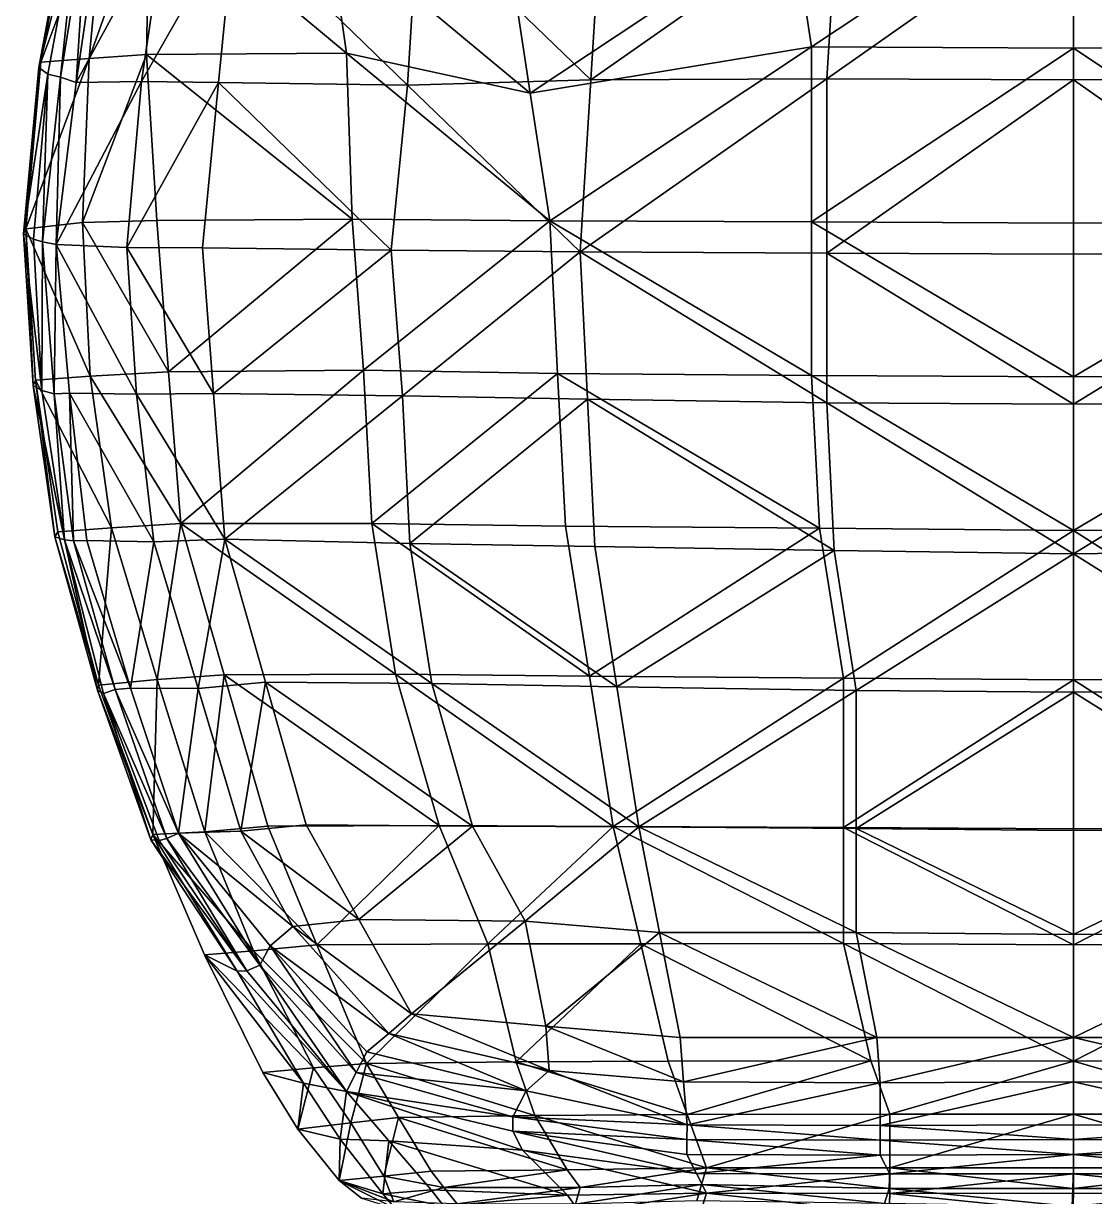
# Model space of a CAD drawing. Extents: x -114 to 115, y -117 to 399.
# Drawn here: x -113.7 to 2.4, y 146.7 to 273.8 of the extents above; entities that cross this region are included whole.
import ezdxf

# ---------------------------------------------------------------- set-up
doc = ezdxf.new("R2010")
doc.units = 0

msp = doc.modelspace()

# ---------------------------------------------------------------- linework, layer by layer
for points in [[(-28.280647, 271.24118, -141.587204), (-30.384756, 285.077881, -144.00647), (0.083521, 290.0448, -145.069214)], [(0.098947, 271.085205, -141.737045), (-28.280647, 271.24118, -141.587204), (0.083521, 290.0448, -145.069214)], [(0.098947, 271.085205, -141.737045), (0.083521, 290.0448, -145.069214), (28.478542, 271.241211, -141.587097)], [(28.478542, 271.241211, -141.587097), (0.083521, 290.0448, -145.069214), (30.567219, 285.07785, -144.006714)], [(-111.773903, 269.589294, -149.040253), (-108.504242, 287.32135, -152.577698), (-104.836563, 288.094391, -149.0103)], [(-111.773903, 269.589294, -149.040253), (-104.836563, 288.094391, -149.0103), (-106.551979, 269.955963, -145.070328)], [(-111.773903, 269.589294, -149.040253), (-108.714737, 286.819641, -155.701965), (-108.504242, 287.32135, -152.577698)], [(-106.551979, 269.955963, -145.070328), (-104.836563, 288.094391, -149.0103), (-100.020149, 288.372314, -146.375427)], [(-106.551979, 269.955963, -145.070328), (-100.020149, 288.372314, -146.375427), (-100.326492, 270.422729, -143.471664)], [(-100.326492, 270.422729, -143.471664), (-100.020149, 288.372314, -146.375427), (-78.663536, 270.566772, -140.860794)], [(-78.663536, 270.566772, -140.860794), (-100.020149, 288.372314, -146.375427), (-80.663612, 284.434326, -143.486816)], [(-111.997192, 269.014587, -152.342468), (-107.749664, 286.040161, -158.792053), (-108.714737, 286.819641, -155.701965)], [(-111.997192, 269.014587, -152.342468), (-108.714737, 286.819641, -155.701965), (-111.773903, 269.589294, -149.040253)], [(-111.007088, 268.271301, -156.006699), (-107.749664, 286.040161, -158.792053), (-111.997192, 269.014587, -152.342468)], [(-109.663994, 267.942444, -157.918213), (-107.749664, 286.040161, -158.792053), (-111.007088, 268.271301, -156.006699)], [(-109.663994, 267.942444, -157.918213), (-106.803307, 285.537079, -160.620575), (-107.749664, 286.040161, -158.792053)], [(-52.198345, 267.645782, -160.773865), (-51.042778, 286.273254, -164.055786), (-70.899879, 285.732758, -163.968552)], [(-52.198345, 267.645782, -160.773865), (-25.464308, 286.410309, -164.117172), (-51.042778, 286.273254, -164.055786)], [(-52.198345, 267.645782, -160.773865), (-26.619894, 267.783173, -160.83342), (-25.464308, 286.410309, -164.117172)], [(0.114373, 267.664398, -160.774506), (0.114374, 286.560059, -164.106323), (-26.619894, 267.783173, -160.83342)], [(-26.619894, 267.783173, -160.83342), (0.114374, 286.560059, -164.106323), (-25.464308, 286.410309, -164.117172)], [(0.114373, 267.664398, -160.774506), (26.84864, 267.783173, -160.83342), (0.114374, 286.560059, -164.106323)], [(26.84864, 267.783173, -160.83342), (25.693054, 286.410309, -164.117172), (0.114374, 286.560059, -164.106323)], [(-107.961441, 267.372009, -159.300064), (-106.803307, 285.537079, -160.620575), (-109.663994, 267.942444, -157.918213)], [(-107.961441, 267.372009, -159.300064), (-105.352081, 284.996033, -161.985046), (-106.803307, 285.537079, -160.620575)], [(-107.961441, 267.372009, -159.300064), (-98.269981, 285.092621, -163.476822), (-105.352081, 284.996033, -161.985046)], [(-107.961441, 267.372009, -159.300064), (-100.881653, 267.475922, -160.588882), (-98.269981, 285.092621, -163.476822)], [(-92.512276, 267.363251, -160.309021), (-90.742996, 285.268921, -163.417297), (-100.881653, 267.475922, -160.588882)], [(-100.881653, 267.475922, -160.588882), (-90.742996, 285.268921, -163.417297), (-98.269981, 285.092621, -163.476822)], [(-72.058525, 267.095734, -160.724258), (-90.742996, 285.268921, -163.417297), (-92.512276, 267.363251, -160.309021)], [(-72.058525, 267.095734, -160.724258), (-70.899879, 285.732758, -163.968552), (-90.742996, 285.268921, -163.417297)], [(-72.058525, 267.095734, -160.724258), (-52.198345, 267.645782, -160.773865), (-70.899879, 285.732758, -163.968552)], [(-58.743752, 266.208282, -140.9086), (-60.849068, 280.050049, -143.311096), (-30.384756, 285.077881, -144.00647)], [(-58.743752, 266.208282, -140.9086), (-30.384756, 285.077881, -144.00647), (-28.280647, 271.24118, -141.587204)], [(-58.743752, 266.208282, -140.9086), (-80.663612, 284.434326, -143.486816), (-60.849068, 280.050049, -143.311096)], [(-58.743752, 266.208282, -140.9086), (-78.663536, 270.566772, -140.860794), (-80.663612, 284.434326, -143.486816)], [(-56.639885, 252.376923, -138.444214), (-58.743752, 266.208282, -140.9086), (-28.280647, 271.24118, -141.587204)], [(-28.264572, 252.279022, -138.26413), (-56.639885, 252.376923, -138.444214), (-28.280647, 271.24118, -141.587204)], [(-28.264572, 252.279022, -138.26413), (-28.280647, 271.24118, -141.587204), (0.098947, 271.085205, -141.737045)], [(0.114372, 252.126465, -138.400085), (-28.264572, 252.279022, -138.26413), (0.098947, 271.085205, -141.737045)], [(28.493315, 252.279022, -138.26416), (0.098947, 271.085205, -141.737045), (28.478542, 271.241211, -141.587097)], [(0.114372, 252.126465, -138.400085), (0.098947, 271.085205, -141.737045), (28.493315, 252.279022, -138.26416)], [(-113.394135, 251.514557, -146.263977), (-111.773903, 269.589294, -149.040253), (-106.551979, 269.955963, -145.070328)], [(-113.394135, 251.514557, -146.263977), (-106.551979, 269.955963, -145.070328), (-107.265503, 252.186584, -142.100189)], [(-113.394135, 251.514557, -146.263977), (-111.997192, 269.014587, -152.342468), (-111.773903, 269.589294, -149.040253)], [(-107.265503, 252.186584, -142.100189), (-100.326492, 270.422729, -143.471664), (-99.205574, 252.411774, -140.443359)], [(-107.265503, 252.186584, -142.100189), (-106.551979, 269.955963, -145.070328), (-100.326492, 270.422729, -143.471664)], [(-78.049492, 252.558899, -138.416656), (-100.326492, 270.422729, -143.471664), (-78.663536, 270.566772, -140.860794)], [(-99.205574, 252.411774, -140.443359), (-100.326492, 270.422729, -143.471664), (-78.049492, 252.558899, -138.416656)], [(-56.639885, 252.376923, -138.444214), (-78.049492, 252.558899, -138.416656), (-78.663536, 270.566772, -140.860794)], [(-56.639885, 252.376923, -138.444214), (-78.663536, 270.566772, -140.860794), (-58.743752, 266.208282, -140.9086)], [(-113.66069, 250.977661, -149.351807), (-111.997192, 269.014587, -152.342468), (-113.394135, 251.514557, -146.263977)], [(-113.66069, 250.977661, -149.351807), (-111.007088, 268.271301, -156.006699), (-111.997192, 269.014587, -152.342468)], [(-112.572632, 250.413208, -152.51001), (-111.007088, 268.271301, -156.006699), (-113.66069, 250.977661, -149.351807)], [(-111.59819, 250.088654, -154.371872), (-111.007088, 268.271301, -156.006699), (-112.572632, 250.413208, -152.51001)], [(-111.59819, 250.088654, -154.371872), (-109.663994, 267.942444, -157.918213), (-111.007088, 268.271301, -156.006699)], [(-110.108139, 249.835693, -155.785278), (-109.663994, 267.942444, -157.918213), (-111.59819, 250.088654, -154.371872)], [(-110.108139, 249.835693, -155.785278), (-107.961441, 267.372009, -159.300064), (-109.663994, 267.942444, -157.918213)], [(-102.443169, 249.508118, -157.30722), (-100.881653, 267.475922, -160.588882), (-110.108139, 249.835693, -155.785278)], [(-110.108139, 249.835693, -155.785278), (-100.881653, 267.475922, -160.588882), (-107.961441, 267.372009, -159.300064)], [(-102.443169, 249.508118, -157.30722), (-92.512276, 267.363251, -160.309021), (-100.881653, 267.475922, -160.588882)], [(-94.276573, 249.473755, -157.105652), (-92.512276, 267.363251, -160.309021), (-102.443169, 249.508118, -157.30722)], [(-73.821159, 249.208481, -157.512161), (-92.512276, 267.363251, -160.309021), (-94.276573, 249.473755, -157.105652)], [(-73.821159, 249.208481, -157.512161), (-72.058525, 267.095734, -160.724258), (-92.512276, 267.363251, -160.309021)], [(-53.353882, 249.019196, -157.486877), (-72.058525, 267.095734, -160.724258), (-73.821159, 249.208481, -157.512161)], [(-53.353882, 249.019196, -157.486877), (-52.198345, 267.645782, -160.773865), (-72.058525, 267.095734, -160.724258)], [(-26.61986, 248.887436, -157.501816), (-26.619894, 267.783173, -160.83342), (-53.353882, 249.019196, -157.486877)], [(-53.353882, 249.019196, -157.486877), (-26.619894, 267.783173, -160.83342), (-52.198345, 267.645782, -160.773865)], [(-26.61986, 248.887436, -157.501816), (0.114373, 267.664398, -160.774506), (-26.619894, 267.783173, -160.83342)], [(0.114372, 248.768738, -157.442688), (0.114373, 267.664398, -160.774506), (-26.61986, 248.887436, -157.501816)], [(0.114372, 248.768738, -157.442688), (26.848604, 248.887436, -157.501816), (0.114373, 267.664398, -160.774506)], [(26.848604, 248.887436, -157.501816), (26.84864, 267.783173, -160.83342), (0.114373, 267.664398, -160.774506)], [(-106.420746, 235.542297, -139.228378), (-113.394135, 251.514557, -146.263977), (-107.265503, 252.186584, -142.100189)], [(-97.941368, 236.019394, -137.44313), (-107.265503, 252.186584, -142.100189), (-99.205574, 252.411774, -140.443359)], [(-106.420746, 235.542297, -139.228378), (-107.265503, 252.186584, -142.100189), (-97.941368, 236.019394, -137.44313)], [(-97.941368, 236.019394, -137.44313), (-99.205574, 252.411774, -140.443359), (-78.049492, 252.558899, -138.416656)], [(-97.941368, 236.019394, -137.44313), (-78.049492, 252.558899, -138.416656), (-76.818756, 236.204742, -135.370956)], [(-76.818756, 236.204742, -135.370956), (-78.049492, 252.558899, -138.416656), (-56.639885, 252.376923, -138.444214)], [(-55.7799, 235.843307, -135.532318), (-76.818756, 236.204742, -135.370956), (-56.639885, 252.376923, -138.444214)], [(-28.264961, 235.617813, -135.340088), (-56.639885, 252.376923, -138.444214), (-28.264572, 252.279022, -138.26413)], [(-28.264961, 235.617813, -135.340088), (-55.7799, 235.843307, -135.532318), (-56.639885, 252.376923, -138.444214)], [(0.114371, 235.468063, -135.463699), (-28.264961, 235.617813, -135.340088), (-28.264572, 252.279022, -138.26413)], [(0.114371, 235.468063, -135.463699), (-28.264572, 252.279022, -138.26413), (0.114372, 252.126465, -138.400085)], [(0.114371, 235.468063, -135.463699), (0.114372, 252.126465, -138.400085), (28.493315, 252.279022, -138.26416)], [(0.114371, 235.468063, -135.463699), (28.493315, 252.279022, -138.26416), (28.493704, 235.617813, -135.340073)], [(-112.608635, 234.552765, -146.298157), (-113.66069, 250.977661, -149.351807), (-113.394135, 251.514557, -146.263977)], [(-111.65522, 233.993881, -149.931992), (-112.572632, 250.413208, -152.51001), (-113.66069, 250.977661, -149.351807)], [(-111.65522, 233.993881, -149.931992), (-113.66069, 250.977661, -149.351807), (-112.608635, 234.552765, -146.298157)], [(-112.347603, 235.107742, -142.99173), (-113.394135, 251.514557, -146.263977), (-106.420746, 235.542297, -139.228378)], [(-112.608635, 234.552765, -146.298157), (-113.394135, 251.514557, -146.263977), (-112.347603, 235.107742, -142.99173)], [(-111.65522, 233.993881, -149.931992), (-111.59819, 250.088654, -154.371872), (-112.572632, 250.413208, -152.51001)], [(-110.341377, 233.644791, -151.836411), (-111.59819, 250.088654, -154.371872), (-111.65522, 233.993881, -149.931992)], [(-110.341377, 233.644791, -151.836411), (-110.108139, 249.835693, -155.785278), (-111.59819, 250.088654, -154.371872)], [(-110.341377, 233.644791, -151.836411), (-108.662445, 233.713455, -153.324707), (-110.108139, 249.835693, -155.785278)], [(-101.416916, 233.596405, -154.61702), (-110.108139, 249.835693, -155.785278), (-108.662445, 233.713455, -153.324707)], [(-101.416916, 233.596405, -154.61702), (-102.443169, 249.508118, -157.30722), (-110.108139, 249.835693, -155.785278)], [(-93.053665, 233.667725, -154.359009), (-94.276573, 249.473755, -157.105652), (-102.443169, 249.508118, -157.30722)], [(-101.416916, 233.596405, -154.61702), (-93.053665, 233.667725, -154.359009), (-102.443169, 249.508118, -157.30722)], [(-93.053665, 233.667725, -154.359009), (-73.821159, 249.208481, -157.512161), (-94.276573, 249.473755, -157.105652)], [(-72.598969, 233.403305, -154.76358), (-73.821159, 249.208481, -157.512161), (-93.053665, 233.667725, -154.359009)], [(-72.598969, 233.403305, -154.76358), (-53.353882, 249.019196, -157.486877), (-73.821159, 249.208481, -157.512161)], [(-52.558952, 233.046585, -154.67305), (-53.353882, 249.019196, -157.486877), (-72.598969, 233.403305, -154.76358)], [(-26.61989, 232.646576, -154.638321), (-53.353882, 249.019196, -157.486877), (-52.558952, 233.046585, -154.67305)], [(-26.61989, 232.646576, -154.638321), (-26.61986, 248.887436, -157.501816), (-53.353882, 249.019196, -157.486877)], [(0.114372, 232.527954, -154.57901), (-26.61986, 248.887436, -157.501816), (-26.61989, 232.646576, -154.638321)], [(0.114372, 232.527954, -154.57901), (0.114372, 248.768738, -157.442688), (-26.61986, 248.887436, -157.501816)], [(0.114372, 232.527954, -154.57901), (26.848604, 248.887436, -157.501816), (0.114372, 248.768738, -157.442688)], [(0.114372, 232.527954, -154.57901), (26.848635, 232.646576, -154.638321), (26.848604, 248.887436, -157.501816)], [(-104.12558, 219.100647, -136.4189), (-112.347603, 235.107742, -142.99173), (-106.420746, 235.542297, -139.228378)], [(-96.625839, 219.596161, -134.657043), (-106.420746, 235.542297, -139.228378), (-97.941368, 236.019394, -137.44313)], [(-104.12558, 219.100647, -136.4189), (-106.420746, 235.542297, -139.228378), (-96.625839, 219.596161, -134.657043)], [(-96.625839, 219.596161, -134.657043), (-97.941368, 236.019394, -137.44313), (-76.818756, 236.204742, -135.370956)], [(-96.625839, 219.596161, -134.657043), (-76.818756, 236.204742, -135.370956), (-75.911354, 219.596222, -132.570389)], [(-75.911354, 219.596222, -132.570389), (-76.818756, 236.204742, -135.370956), (-55.7799, 235.843307, -135.532318)], [(-54.920059, 219.310852, -132.61377), (-75.911354, 219.596222, -132.570389), (-55.7799, 235.843307, -135.532318)], [(-27.404753, 219.088104, -132.410202), (-54.920059, 219.310852, -132.61377), (-55.7799, 235.843307, -135.532318)], [(-27.404753, 219.088104, -132.410202), (-55.7799, 235.843307, -135.532318), (-28.264961, 235.617813, -135.340088)], [(0.11437, 218.809967, -132.525513), (-28.264961, 235.617813, -135.340088), (0.114371, 235.468063, -135.463699)], [(0.11437, 218.809967, -132.525513), (-27.404753, 219.088104, -132.410202), (-28.264961, 235.617813, -135.340088)], [(0.11437, 218.809967, -132.525513), (28.493704, 235.617813, -135.340073), (27.633495, 219.088104, -132.410202)], [(0.11437, 218.809967, -132.525513), (0.114371, 235.468063, -135.463699), (28.493704, 235.617813, -135.340073)], [(-110.250793, 218.13559, -143.55191), (-112.608635, 234.552765, -146.298157), (-112.347603, 235.107742, -142.99173)], [(-109.197968, 217.824249, -146.763733), (-112.608635, 234.552765, -146.298157), (-110.250793, 218.13559, -143.55191)], [(-109.197968, 217.824249, -146.763733), (-111.65522, 233.993881, -149.931992), (-112.608635, 234.552765, -146.298157)], [(-109.954498, 218.698944, -140.477722), (-112.347603, 235.107742, -142.99173), (-104.12558, 219.100647, -136.4189)], [(-110.250793, 218.13559, -143.55191), (-112.347603, 235.107742, -142.99173), (-109.954498, 218.698944, -140.477722)], [(-109.197968, 217.824249, -146.763733), (-110.341377, 233.644791, -151.836411), (-111.65522, 233.993881, -149.931992)], [(-108.251663, 217.701889, -148.660583), (-108.662445, 233.713455, -153.324707), (-110.341377, 233.644791, -151.836411)], [(-108.251663, 217.701889, -148.660583), (-110.341377, 233.644791, -151.836411), (-109.197968, 217.824249, -146.763733)], [(-108.251663, 217.701889, -148.660583), (-106.798431, 217.760193, -150.129517), (-108.662445, 233.713455, -153.324707)], [(-99.542274, 217.601578, -151.615005), (-108.662445, 233.713455, -153.324707), (-106.798431, 217.760193, -150.129517)], [(-99.542274, 217.601578, -151.615005), (-101.416916, 233.596405, -154.61702), (-108.662445, 233.713455, -153.324707)], [(-91.826775, 217.87587, -151.534058), (-93.053665, 233.667725, -154.359009), (-101.416916, 233.596405, -154.61702)], [(-99.542274, 217.601578, -151.615005), (-91.826775, 217.87587, -151.534058), (-101.416916, 233.596405, -154.61702)], [(-91.826775, 217.87587, -151.534058), (-72.598969, 233.403305, -154.76358), (-93.053665, 233.667725, -154.359009)], [(-71.801834, 217.434052, -151.916931), (-72.598969, 233.403305, -154.76358), (-91.826775, 217.87587, -151.534058)], [(-71.801834, 217.434052, -151.916931), (-52.558952, 233.046585, -154.67305), (-72.598969, 233.403305, -154.76358)], [(-51.763992, 217.07486, -151.854248), (-52.558952, 233.046585, -154.67305), (-71.801834, 217.434052, -151.916931)], [(-25.824915, 216.674606, -151.821014), (-52.558952, 233.046585, -154.67305), (-51.763992, 217.07486, -151.854248)], [(-25.824915, 216.674606, -151.821014), (-26.61989, 232.646576, -154.638321), (-52.558952, 233.046585, -154.67305)], [(0.114372, 216.28717, -151.715332), (-26.61989, 232.646576, -154.638321), (-25.824915, 216.674606, -151.821014)], [(0.114372, 216.28717, -151.715332), (0.114372, 232.527954, -154.57901), (-26.61989, 232.646576, -154.638321)], [(0.114372, 216.28717, -151.715332), (26.848635, 232.646576, -154.638321), (0.114372, 232.527954, -154.57901)], [(0.114372, 216.28717, -151.715332), (26.053659, 216.674606, -151.821014), (26.848635, 232.646576, -154.638321)], [(-105.526718, 202.075714, -137.454788), (-110.250793, 218.13559, -143.55191), (-109.954498, 218.698944, -140.477722)], [(-105.526718, 202.075714, -137.454788), (-109.954498, 218.698944, -140.477722), (-104.12558, 219.100647, -136.4189)], [(-105.526718, 202.075714, -137.454788), (-104.12558, 219.100647, -136.4189), (-99.169884, 202.68512, -133.496918)], [(-99.169884, 202.68512, -133.496918), (-104.12558, 219.100647, -136.4189), (-96.625839, 219.596161, -134.657043)], [(-99.169884, 202.68512, -133.496918), (-96.625839, 219.596161, -134.657043), (-91.932007, 203.204468, -131.616974)], [(-73.363007, 203.27449, -129.738617), (-96.625839, 219.596161, -134.657043), (-75.911354, 219.596222, -132.570389)], [(-91.932007, 203.204468, -131.616974), (-96.625839, 219.596161, -134.657043), (-73.363007, 203.27449, -129.738617)], [(-52.340778, 203.031265, -129.72525), (-75.911354, 219.596222, -132.570389), (-54.920059, 219.310852, -132.61377)], [(-52.340778, 203.031265, -129.72525), (-73.363007, 203.27449, -129.738617), (-75.911354, 219.596222, -132.570389)], [(-52.340778, 203.031265, -129.72525), (-54.920059, 219.310852, -132.61377), (-27.404753, 219.088104, -132.410202)], [(-24.826141, 202.81163, -129.506836), (-52.340778, 203.031265, -129.72525), (-27.404753, 219.088104, -132.410202)], [(-24.826141, 202.81163, -129.506836), (-27.404753, 219.088104, -132.410202), (0.11437, 218.809967, -132.525513)], [(0.114369, 202.652603, -129.676514), (-24.826141, 202.81163, -129.506836), (0.11437, 218.809967, -132.525513)], [(0.114369, 202.652603, -129.676514), (0.11437, 218.809967, -132.525513), (25.054882, 202.811646, -129.506821)], [(25.054882, 202.811646, -129.506821), (0.11437, 218.809967, -132.525513), (27.633495, 219.088104, -132.410202)], [(-105.648422, 201.512466, -140.572464), (-109.197968, 217.824249, -146.763733), (-110.250793, 218.13559, -143.55191)], [(-105.648422, 201.512466, -140.572464), (-110.250793, 218.13559, -143.55191), (-105.526718, 202.075714, -137.454788)], [(-104.995659, 201.145859, -144.227081), (-109.197968, 217.824249, -146.763733), (-105.648422, 201.512466, -140.572464)], [(-103.734276, 201.598358, -146.292252), (-108.251663, 217.701889, -148.660583), (-109.197968, 217.824249, -146.763733)], [(-104.995659, 201.145859, -144.227081), (-103.734276, 201.598358, -146.292252), (-109.197968, 217.824249, -146.763733)], [(-102.065376, 201.730408, -147.775024), (-106.798431, 217.760193, -150.129517), (-108.251663, 217.701889, -148.660583)], [(-103.734276, 201.598358, -146.292252), (-102.065376, 201.730408, -147.775024), (-108.251663, 217.701889, -148.660583)], [(-102.065376, 201.730408, -147.775024), (-99.542274, 217.601578, -151.615005), (-106.798431, 217.760193, -150.129517)], [(-94.729439, 201.690735, -148.966187), (-99.542274, 217.601578, -151.615005), (-102.065376, 201.730408, -147.775024)], [(-94.729439, 201.690735, -148.966187), (-91.826775, 217.87587, -151.534058), (-99.542274, 217.601578, -151.615005)], [(-94.729439, 201.690735, -148.966187), (-87.425323, 202.398438, -148.866089), (-91.826775, 217.87587, -151.534058)], [(-69.41877, 202.253372, -149.270828), (-71.801834, 217.434052, -151.916931), (-91.826775, 217.87587, -151.534058)], [(-69.41877, 202.253372, -149.270828), (-91.826775, 217.87587, -151.534058), (-87.425323, 202.398438, -148.866089)], [(-49.379387, 201.894775, -149.214401), (-51.763992, 217.07486, -151.854248), (-71.801834, 217.434052, -151.916931)], [(-49.379387, 201.894775, -149.214401), (-71.801834, 217.434052, -151.916931), (-69.41877, 202.253372, -149.270828)], [(-49.379387, 201.894775, -149.214401), (-25.824915, 216.674606, -151.821014), (-51.763992, 217.07486, -151.854248)], [(-23.440069, 201.494812, -149.177811), (-25.824915, 216.674606, -151.821014), (-49.379387, 201.894775, -149.214401)], [(-23.440069, 201.494812, -149.177811), (0.114372, 216.28717, -151.715332), (-25.824915, 216.674606, -151.821014)], [(0.114371, 201.303757, -149.111664), (0.114372, 216.28717, -151.715332), (-23.440069, 201.494812, -149.177811)], [(0.114371, 201.303757, -149.111664), (23.668814, 201.494812, -149.177811), (0.114372, 216.28717, -151.715332)], [(23.668814, 201.494812, -149.177811), (26.053659, 216.674606, -151.821014), (0.114372, 216.28717, -151.715332)], [(-99.635536, 185.883316, -134.691406), (-105.526718, 202.075714, -137.454788), (-99.169884, 202.68512, -133.496918)], [(-99.635536, 185.883316, -134.691406), (-99.169884, 202.68512, -133.496918), (-93.999832, 186.184708, -130.846252)], [(-93.999832, 186.184708, -130.846252), (-99.169884, 202.68512, -133.496918), (-91.932007, 203.204468, -131.616974)], [(-90.095169, 186.252472, -145.9104), (-87.425323, 202.398438, -148.866089), (-94.729439, 201.690735, -148.966187)], [(-93.999832, 186.184708, -130.846252), (-91.932007, 203.204468, -131.616974), (-87.166801, 186.780548, -128.870789)], [(-68.602402, 186.860825, -126.864998), (-91.932007, 203.204468, -131.616974), (-73.363007, 203.27449, -129.738617)], [(-87.166801, 186.780548, -128.870789), (-91.932007, 203.204468, -131.616974), (-68.602402, 186.860825, -126.864998)], [(-90.095169, 186.252472, -145.9104), (-83.017418, 186.944031, -146.079956), (-87.425323, 202.398438, -148.866089)], [(-65.012253, 186.793365, -146.503326), (-87.425323, 202.398438, -148.866089), (-83.017418, 186.944031, -146.079956)], [(-65.012253, 186.793365, -146.503326), (-69.41877, 202.253372, -149.270828), (-87.425323, 202.398438, -148.866089)], [(-49.760582, 186.745697, -126.871704), (-68.602402, 186.860825, -126.864998), (-73.363007, 203.27449, -129.738617)], [(-49.760582, 186.745697, -126.871704), (-73.363007, 203.27449, -129.738617), (-52.340778, 203.031265, -129.72525)], [(-46.994331, 186.727661, -146.503174), (-49.379387, 201.894775, -149.214401), (-69.41877, 202.253372, -149.270828)], [(-46.994331, 186.727661, -146.503174), (-69.41877, 202.253372, -149.270828), (-65.012253, 186.793365, -146.503326)], [(-49.760582, 186.745697, -126.871704), (-52.340778, 203.031265, -129.72525), (-24.826141, 202.81163, -129.506836)], [(-24.825302, 186.647964, -126.686714), (-49.760582, 186.745697, -126.871704), (-24.826141, 202.81163, -129.506836)], [(-24.825302, 186.647964, -126.686714), (-24.826141, 202.81163, -129.506836), (0.114369, 202.652603, -129.676514)], [(0.114368, 186.495239, -126.827515), (-24.825302, 186.647964, -126.686714), (0.114369, 202.652603, -129.676514)], [(0.114368, 186.495239, -126.827515), (0.114369, 202.652603, -129.676514), (25.054041, 186.647964, -126.686722)], [(25.054041, 186.647964, -126.686722), (0.114369, 202.652603, -129.676514), (25.054882, 202.811646, -129.506821)], [(-99.635536, 185.883316, -134.691406), (-105.648422, 201.512466, -140.572464), (-105.526718, 202.075714, -137.454788)], [(-99.863129, 185.31546, -137.799652), (-105.648422, 201.512466, -140.572464), (-99.635536, 185.883316, -134.691406)], [(-99.863129, 185.31546, -137.799652), (-104.995659, 201.145859, -144.227081), (-105.648422, 201.512466, -140.572464)], [(-98.143173, 185.463623, -142.994064), (-103.734276, 201.598358, -146.292252), (-104.995659, 201.145859, -144.227081)], [(-98.943977, 185.235291, -141.017395), (-104.995659, 201.145859, -144.227081), (-99.863129, 185.31546, -137.799652)], [(-98.943977, 185.235291, -141.017395), (-98.143173, 185.463623, -142.994064), (-104.995659, 201.145859, -144.227081)], [(-96.869286, 186.0177, -144.532471), (-102.065376, 201.730408, -147.775024), (-103.734276, 201.598358, -146.292252)], [(-98.143173, 185.463623, -142.994064), (-96.869286, 186.0177, -144.532471), (-103.734276, 201.598358, -146.292252)], [(-96.869286, 186.0177, -144.532471), (-94.729439, 201.690735, -148.966187), (-102.065376, 201.730408, -147.775024)], [(-96.869286, 186.0177, -144.532471), (-90.095169, 186.252472, -145.9104), (-94.729439, 201.690735, -148.966187)], [(-46.994331, 186.727661, -146.503174), (-23.440069, 201.494812, -149.177811), (-49.379387, 201.894775, -149.214401)], [(-23.440069, 186.524826, -146.500198), (-23.440069, 201.494812, -149.177811), (-46.994331, 186.727661, -146.503174)], [(-23.440069, 186.524826, -146.500198), (0.114371, 201.303757, -149.111664), (-23.440069, 201.494812, -149.177811)], [(0.11437, 186.333832, -146.433716), (0.114371, 201.303757, -149.111664), (-23.440069, 186.524826, -146.500198)], [(0.11437, 186.333832, -146.433716), (23.668812, 186.524826, -146.500198), (0.114371, 201.303757, -149.111664)], [(23.668812, 186.524826, -146.500198), (23.668814, 201.494812, -149.177811), (0.114371, 201.303757, -149.111664)], [(-77.334511, 176.656479, -144.370392), (-83.017418, 186.944031, -146.079956), (-90.095169, 186.252472, -145.9104)], [(-81.873039, 173.929398, -126.459778), (-87.166801, 186.780548, -128.870789), (-68.602402, 186.860825, -126.864998)], [(-77.334511, 176.656479, -144.370392), (-65.012253, 186.793365, -146.503326), (-83.017418, 186.944031, -146.079956)], [(-81.873039, 173.929398, -126.459778), (-68.602402, 186.860825, -126.864998), (-63.336098, 174.050629, -124.398338)], [(-63.336098, 174.050629, -124.398338), (-68.602402, 186.860825, -126.864998), (-49.760582, 186.745697, -126.871704)], [(-90.507195, 171.093781, -135.261276), (-99.863129, 185.31546, -137.799652), (-99.635536, 185.883316, -134.691406)], [(-88.750359, 173.277435, -128.638046), (-99.635536, 185.883316, -134.691406), (-93.999832, 186.184708, -130.846252)], [(-94.042816, 172.827728, -132.294296), (-99.635536, 185.883316, -134.691406), (-88.750359, 173.277435, -128.638046)], [(-90.507195, 171.093781, -135.261276), (-99.635536, 185.883316, -134.691406), (-94.042816, 172.827728, -132.294296)], [(-88.036392, 171.728561, -141.081512), (-96.869286, 186.0177, -144.532471), (-98.143173, 185.463623, -142.994064)], [(-84.489281, 175.916855, -144.175812), (-90.095169, 186.252472, -145.9104), (-96.869286, 186.0177, -144.532471)], [(-88.036392, 171.728561, -141.081512), (-86.921585, 173.829559, -143.17923), (-96.869286, 186.0177, -144.532471)], [(-86.921585, 173.829559, -143.17923), (-84.489281, 175.916855, -144.175812), (-96.869286, 186.0177, -144.532471)], [(-81.873039, 173.929398, -126.459778), (-93.999832, 186.184708, -130.846252), (-87.166801, 186.780548, -128.870789)], [(-88.750359, 173.277435, -128.638046), (-93.999832, 186.184708, -130.846252), (-81.873039, 173.929398, -126.459778)], [(-84.489281, 175.916855, -144.175812), (-77.334511, 176.656479, -144.370392), (-90.095169, 186.252472, -145.9104)], [(-59.319103, 176.50473, -144.764008), (-65.012253, 186.793365, -146.503326), (-77.334511, 176.656479, -144.370392)], [(-59.319103, 176.50473, -144.764008), (-46.994331, 186.727661, -146.503174), (-65.012253, 186.793365, -146.503326)], [(-46.779682, 174.04332, -124.629532), (-63.336098, 174.050629, -124.398338), (-49.760582, 186.745697, -126.871704)], [(-44.752026, 175.260773, -144.454956), (-46.994331, 186.727661, -146.503174), (-59.319103, 176.50473, -144.764008)], [(-24.827686, 174.065964, -124.491539), (-49.760582, 186.745697, -126.871704), (-24.825302, 186.647964, -126.686714)], [(-46.779682, 174.04332, -124.629532), (-49.760582, 186.745697, -126.871704), (-24.827686, 174.065964, -124.491539)], [(-23.442093, 175.251404, -144.484467), (-46.994331, 186.727661, -146.503174), (-44.752026, 175.260773, -144.454956)], [(-23.442093, 175.251404, -144.484467), (-23.440069, 186.524826, -146.500198), (-46.994331, 186.727661, -146.503174)], [(0.112284, 173.917709, -124.609741), (-24.827686, 174.065964, -124.491539), (-24.825302, 186.647964, -126.686714)], [(0.112284, 173.917709, -124.609741), (-24.825302, 186.647964, -126.686714), (0.114368, 186.495239, -126.827515)], [(0.114369, 175.065109, -144.415771), (-23.440069, 186.524826, -146.500198), (-23.442093, 175.251404, -144.484467)], [(0.114369, 175.065109, -144.415771), (0.11437, 186.333832, -146.433716), (-23.440069, 186.524826, -146.500198)], [(0.112284, 173.917709, -124.609741), (0.114368, 186.495239, -126.827515), (25.054041, 186.647964, -126.686722)], [(0.112284, 173.917709, -124.609741), (25.054041, 186.647964, -126.686722), (25.052256, 174.065964, -124.491524)], [(0.114369, 175.065109, -144.415771), (23.668812, 186.524826, -146.500198), (0.11437, 186.333832, -146.433716)], [(0.114369, 175.065109, -144.415771), (23.670834, 175.251404, -144.484467), (23.668812, 186.524826, -146.500198)], [(-89.470428, 171.115021, -139.20752), (-98.943977, 185.235291, -141.017395), (-99.863129, 185.31546, -137.799652)], [(-90.507195, 171.093781, -135.261276), (-89.470428, 171.115021, -139.20752), (-99.863129, 185.31546, -137.799652)], [(-89.470428, 171.115021, -139.20752), (-98.143173, 185.463623, -142.994064), (-98.943977, 185.235291, -141.017395)], [(-89.470428, 171.115021, -139.20752), (-88.036392, 171.728561, -141.081512), (-98.143173, 185.463623, -142.994064)], [(-74.072014, 164.322464, -141.515457), (-84.489281, 175.916855, -144.175812), (-86.921585, 173.829559, -143.17923)], [(-71.628906, 166.454041, -142.313232), (-77.334511, 176.656479, -144.370392), (-84.489281, 175.916855, -144.175812)], [(-74.072014, 164.322464, -141.515457), (-71.628906, 166.454041, -142.313232), (-84.489281, 175.916855, -144.175812)], [(-71.628906, 166.454041, -142.313232), (-59.319103, 176.50473, -144.764008), (-77.334511, 176.656479, -144.370392)], [(-57.072254, 165.123703, -142.324142), (-59.319103, 176.50473, -144.764008), (-71.628906, 166.454041, -142.313232)], [(-57.072254, 165.123703, -142.324142), (-44.752026, 175.260773, -144.454956), (-59.319103, 176.50473, -144.764008)], [(-42.505478, 163.881866, -142.013489), (-44.752026, 175.260773, -144.454956), (-57.072254, 165.123703, -142.324142)], [(-21.195656, 163.873657, -142.045151), (-44.752026, 175.260773, -144.454956), (-42.505478, 163.881866, -142.013489)], [(-21.195656, 163.873657, -142.045151), (-23.442093, 175.251404, -144.484467), (-44.752026, 175.260773, -144.454956)], [(-21.195656, 163.873657, -142.045151), (0.114368, 163.881866, -142.013489), (-23.442093, 175.251404, -144.484467)], [(0.114368, 163.881866, -142.013489), (0.114369, 175.065109, -144.415771), (-23.442093, 175.251404, -144.484467)], [(0.114368, 163.881866, -142.013489), (23.670834, 175.251404, -144.484467), (0.114369, 175.065109, -144.415771)], [(21.424395, 163.873657, -142.045151), (23.670834, 175.251404, -144.484467), (0.114368, 163.881866, -142.013489)], [(-82.227226, 160.589462, -126.927742), (-94.042816, 172.827728, -132.294296), (-88.750359, 173.277435, -128.638046)], [(-76.50193, 161.061981, -124.335938), (-88.750359, 173.277435, -128.638046), (-81.873039, 173.929398, -126.459778)], [(-82.227226, 160.589462, -126.927742), (-88.750359, 173.277435, -128.638046), (-76.50193, 161.061981, -124.335938)], [(-77.617043, 160.096619, -138.576508), (-86.921585, 173.829559, -143.17923), (-88.036392, 171.728561, -141.081512)], [(-77.617043, 160.096619, -138.576508), (-76.472046, 162.335739, -140.356689), (-86.921585, 173.829559, -143.17923)], [(-76.472046, 162.335739, -140.356689), (-74.072014, 164.322464, -141.515457), (-86.921585, 173.829559, -143.17923)], [(-76.50193, 161.061981, -124.335938), (-81.873039, 173.929398, -126.459778), (-63.336098, 174.050629, -124.398338)], [(-76.50193, 161.061981, -124.335938), (-63.336098, 174.050629, -124.398338), (-60.293518, 161.247681, -122.407318)], [(-60.293518, 161.247681, -122.407318), (-63.336098, 174.050629, -124.398338), (-46.779682, 174.04332, -124.629532)], [(-60.293518, 161.247681, -122.407318), (-46.779682, 174.04332, -124.629532), (-43.798615, 161.340179, -122.391968)], [(-21.846676, 161.36734, -122.229668), (-46.779682, 174.04332, -124.629532), (-24.827686, 174.065964, -124.491539)], [(-43.798615, 161.340179, -122.391968), (-46.779682, 174.04332, -124.629532), (-21.846676, 161.36734, -122.229668)], [(0.110199, 161.340179, -122.391968), (-24.827686, 174.065964, -124.491539), (0.112284, 173.917709, -124.609741)], [(0.110199, 161.340179, -122.391968), (-21.846676, 161.36734, -122.229668), (-24.827686, 174.065964, -124.491539)], [(0.110199, 161.340179, -122.391968), (25.052256, 174.065964, -124.491524), (22.06707, 161.36734, -122.229675)], [(0.110199, 161.340179, -122.391968), (0.112284, 173.917709, -124.609741), (25.052256, 174.065964, -124.491524)], [(-87.70742, 160.102158, -130.145508), (-94.042816, 172.827728, -132.294296), (-82.227226, 160.589462, -126.927742)], [(-83.322235, 158.929077, -133.52005), (-94.042816, 172.827728, -132.294296), (-87.70742, 160.102158, -130.145508)], [(-83.322235, 158.929077, -133.52005), (-90.507195, 171.093781, -135.261276), (-94.042816, 172.827728, -132.294296)], [(-78.675919, 158.028137, -136.526367), (-88.036392, 171.728561, -141.081512), (-89.470428, 171.115021, -139.20752)], [(-78.675919, 158.028137, -136.526367), (-77.617043, 160.096619, -138.576508), (-88.036392, 171.728561, -141.081512)], [(-78.675919, 158.028137, -136.526367), (-89.470428, 171.115021, -139.20752), (-90.507195, 171.093781, -135.261276)], [(-78.675919, 158.028137, -136.526367), (-90.507195, 171.093781, -135.261276), (-83.322235, 158.929077, -133.52005)], [(-56.707565, 160.327011, -140.96933), (-71.628906, 166.454041, -142.313232), (-74.072014, 164.322464, -141.515457)], [(-56.707565, 160.327011, -140.96933), (-57.072254, 165.123703, -142.324142), (-71.628906, 166.454041, -142.313232)], [(-59.182541, 158.109161, -140.192764), (-74.072014, 164.322464, -141.515457), (-76.472046, 162.335739, -140.356689)], [(-59.182541, 158.109161, -140.192764), (-56.707565, 160.327011, -140.96933), (-74.072014, 164.322464, -141.515457)], [(-42.139259, 159.07608, -140.720154), (-42.505478, 163.881866, -142.013489), (-57.072254, 165.123703, -142.324142)], [(-42.139259, 159.07608, -140.720154), (-57.072254, 165.123703, -142.324142), (-56.707565, 160.327011, -140.96933)], [(-42.139259, 159.07608, -140.720154), (-21.195656, 163.873657, -142.045151), (-42.505478, 163.881866, -142.013489)], [(-20.823389, 158.985275, -140.889175), (-21.195656, 163.873657, -142.045151), (-42.139259, 159.07608, -140.720154)], [(-20.823389, 158.985275, -140.889175), (0.114368, 163.881866, -142.013489), (-21.195656, 163.873657, -142.045151)], [(-20.823389, 158.985275, -140.889175), (0.114368, 159.089233, -140.69368), (0.114368, 163.881866, -142.013489)], [(21.052124, 158.985214, -140.889252), (21.424395, 163.873657, -142.045151), (0.114368, 163.881866, -142.013489)], [(21.052124, 158.985214, -140.889252), (0.114368, 163.881866, -142.013489), (0.114368, 159.089233, -140.69368)], [(-59.182541, 158.109161, -140.192764), (-76.472046, 162.335739, -140.356689), (-77.617043, 160.096619, -138.576508)], [(-83.943634, 153.953003, -129.143356), (-87.70742, 160.102158, -130.145508), (-82.227226, 160.589462, -126.927742)], [(-83.943634, 153.953003, -129.143356), (-82.227226, 160.589462, -126.927742), (-78.190269, 154.644943, -125.637283)], [(-78.190269, 154.644943, -125.637283), (-82.227226, 160.589462, -126.927742), (-76.50193, 161.061981, -124.335938)], [(-78.190269, 154.644943, -125.637283), (-76.50193, 161.061981, -124.335938), (-73.025681, 155.235901, -123.221573)], [(-58.245155, 155.435638, -121.355072), (-76.50193, 161.061981, -124.335938), (-60.293518, 161.247681, -122.407318)], [(-73.025681, 155.235901, -123.221573), (-76.50193, 161.061981, -124.335938), (-58.245155, 155.435638, -121.355072)], [(-41.738976, 155.559616, -121.269516), (-60.293518, 161.247681, -122.407318), (-43.798615, 161.340179, -122.391968)], [(-58.245155, 155.435638, -121.355072), (-60.293518, 161.247681, -122.407318), (-41.738976, 155.559616, -121.269516)], [(-41.758034, 154.441742, -138.964783), (-56.707565, 160.327011, -140.96933), (-59.182541, 158.109161, -140.192764)], [(-41.758034, 154.441742, -138.964783), (-42.139259, 159.07608, -140.720154), (-56.707565, 160.327011, -140.96933)], [(-41.738976, 155.559616, -121.269516), (-43.798615, 161.340179, -122.391968), (-21.846676, 161.36734, -122.229668)], [(-41.738976, 155.559616, -121.269516), (-21.846676, 161.36734, -122.229668), (-19.781898, 155.573593, -121.111954)], [(-19.781898, 155.573593, -121.111954), (-21.846676, 161.36734, -122.229668), (0.110199, 161.340179, -122.391968)], [(0.103971, 155.569, -121.113808), (-19.781898, 155.573593, -121.111954), (0.110199, 161.340179, -122.391968)], [(0.103971, 155.569, -121.113808), (0.110199, 161.340179, -122.391968), (19.989916, 155.574005, -121.120041)], [(19.989916, 155.574005, -121.120041), (0.110199, 161.340179, -122.391968), (22.06707, 161.36734, -122.229675)], [(-83.943634, 153.953003, -129.143356), (-83.322235, 158.929077, -133.52005), (-87.70742, 160.102158, -130.145508)], [(-79.357727, 152.885925, -132.616028), (-83.322235, 158.929077, -133.52005), (-83.943634, 153.953003, -129.143356)], [(-79.357727, 152.885925, -132.616028), (-78.675919, 158.028137, -136.526367), (-83.322235, 158.929077, -133.52005)], [(-60.625492, 155.277573, -139.163803), (-77.617043, 160.096619, -138.576508), (-78.675919, 158.028137, -136.526367)], [(-60.625492, 155.277573, -139.163803), (-59.182541, 158.109161, -140.192764), (-77.617043, 160.096619, -138.576508)], [(-41.758034, 154.441742, -138.964783), (-20.823389, 158.985275, -140.889175), (-42.139259, 159.07608, -140.720154)], [(-20.82522, 154.358917, -139.133896), (-20.823389, 158.985275, -140.889175), (-41.758034, 154.441742, -138.964783)], [(-20.82522, 154.358917, -139.133896), (0.114368, 154.441742, -138.964783), (0.114368, 159.089233, -140.69368)], [(-20.82522, 154.358917, -139.133896), (0.114368, 159.089233, -140.69368), (-20.823389, 158.985275, -140.889175)], [(21.053959, 154.358887, -139.133926), (0.114368, 159.089233, -140.69368), (0.114368, 154.441742, -138.964783)], [(21.053959, 154.358887, -139.133926), (21.052124, 158.985214, -140.889252), (0.114368, 159.089233, -140.69368)], [(-74.086052, 152.701584, -135.18956), (-78.675919, 158.028137, -136.526367), (-79.357727, 152.885925, -132.616028)], [(-60.637329, 153.722366, -138.052856), (-60.625492, 155.277573, -139.163803), (-78.675919, 158.028137, -136.526367)], [(-59.579262, 151.680801, -137.381882), (-60.637329, 153.722366, -138.052856), (-78.675919, 158.028137, -136.526367)], [(-59.579262, 151.680801, -137.381882), (-78.675919, 158.028137, -136.526367), (-74.086052, 152.701584, -135.18956)], [(-41.758034, 154.441742, -138.964783), (-59.182541, 158.109161, -140.192764), (-60.625492, 155.277573, -139.163803)], [(-74.60878, 148.878342, -124.857635), (-78.190269, 154.644943, -125.637283), (-73.025681, 155.235901, -123.221573)], [(-74.60878, 148.878342, -124.857635), (-73.025681, 155.235901, -123.221573), (-69.498001, 149.412323, -122.281738)], [(-54.735168, 149.559036, -120.366844), (-73.025681, 155.235901, -123.221573), (-58.245155, 155.435638, -121.355072)], [(-69.498001, 149.412323, -122.281738), (-73.025681, 155.235901, -123.221573), (-54.735168, 149.559036, -120.366844)], [(-41.776894, 152.83757, -137.973541), (-60.625492, 155.277573, -139.163803), (-60.637329, 153.722366, -138.052856)], [(-41.776894, 152.83757, -137.973541), (-41.758034, 154.441742, -138.964783), (-60.625492, 155.277573, -139.163803)], [(-39.671272, 149.753128, -120.348877), (-58.245155, 155.435638, -121.355072), (-41.738976, 155.559616, -121.269516)], [(-54.735168, 149.559036, -120.366844), (-58.245155, 155.435638, -121.355072), (-39.671272, 149.753128, -120.348877)], [(-39.671272, 149.753128, -120.348877), (-41.738976, 155.559616, -121.269516), (-19.781898, 155.573593, -121.111954)], [(-39.671272, 149.753128, -120.348877), (-19.781898, 155.573593, -121.111954), (-19.788919, 149.767181, -120.204033)], [(-19.788919, 149.767181, -120.204033), (-19.781898, 155.573593, -121.111954), (0.103971, 155.569, -121.113808)], [(0.097694, 149.753128, -120.348877), (-19.788919, 149.767181, -120.204033), (0.103971, 155.569, -121.113808)], [(0.097694, 149.753128, -120.348877), (0.103971, 155.569, -121.113808), (19.984299, 149.767899, -120.204453)], [(19.984299, 149.767899, -120.204453), (0.103971, 155.569, -121.113808), (19.989916, 155.574005, -121.120041)], [(-79.440247, 148.389862, -128.080322), (-83.943634, 153.953003, -129.143356), (-78.190269, 154.644943, -125.637283)], [(-79.440247, 148.389862, -128.080322), (-79.357727, 152.885925, -132.616028), (-83.943634, 153.953003, -129.143356)], [(-79.440247, 148.389862, -128.080322), (-78.190269, 154.644943, -125.637283), (-74.60878, 148.878342, -124.857635)], [(-20.827547, 152.753845, -138.138046), (-41.758034, 154.441742, -138.964783), (-41.776894, 152.83757, -137.973541)], [(-20.827547, 152.753845, -138.138046), (-20.82522, 154.358917, -139.133896), (-41.758034, 154.441742, -138.964783)], [(-20.827547, 152.753845, -138.138046), (0.112285, 152.83374, -137.981415), (-20.82522, 154.358917, -139.133896)], [(0.112285, 152.83374, -137.981415), (0.114368, 154.441742, -138.964783), (-20.82522, 154.358917, -139.133896)], [(0.112285, 152.83374, -137.981415), (21.053959, 154.358887, -139.133926), (0.114368, 154.441742, -138.964783)], [(21.052116, 152.753815, -138.138092), (21.053959, 154.358887, -139.133926), (0.112285, 152.83374, -137.981415)], [(-74.739433, 146.929596, -130.518829), (-79.357727, 152.885925, -132.616028), (-79.440247, 148.389862, -128.080322)], [(-74.739433, 146.929596, -130.518829), (-74.086052, 152.701584, -135.18956), (-79.357727, 152.885925, -132.616028)], [(-74.739433, 146.929596, -130.518829), (-69.498001, 147.367432, -133.878906), (-74.086052, 152.701584, -135.18956)], [(-54.727177, 146.808075, -135.678543), (-74.086052, 152.701584, -135.18956), (-69.498001, 147.367432, -133.878906)], [(-54.727177, 146.808075, -135.678543), (-59.579262, 151.680801, -137.381882), (-74.086052, 152.701584, -135.18956)], [(-41.797974, 151.219315, -137.012451), (-41.776894, 152.83757, -137.973541), (-60.637329, 153.722366, -138.052856)], [(-40.730396, 149.144852, -136.357086), (-41.797974, 151.219315, -137.012451), (-60.637329, 153.722366, -138.052856)], [(-40.730396, 149.144852, -136.357086), (-60.637329, 153.722366, -138.052856), (-59.579262, 151.680801, -137.381882)], [(-20.849012, 151.124863, -137.224014), (-41.776894, 152.83757, -137.973541), (-41.797974, 151.219315, -137.012451)], [(-20.849012, 151.124863, -137.224014), (-20.827547, 152.753845, -138.138046), (-41.776894, 152.83757, -137.973541)], [(-20.849012, 151.124863, -137.224014), (0.110199, 151.219315, -137.012451), (-20.827547, 152.753845, -138.138046)], [(0.110199, 151.219315, -137.012451), (0.112285, 152.83374, -137.981415), (-20.827547, 152.753845, -138.138046)], [(0.110199, 151.219315, -137.012451), (21.052116, 152.753815, -138.138092), (0.112285, 152.83374, -137.981415)], [(21.069416, 151.124771, -137.224106), (21.052116, 152.753815, -138.138092), (0.110199, 151.219315, -137.012451)], [(-39.67128, 147.026611, -135.811768), (-40.730396, 149.144852, -136.357086), (-59.579262, 151.680801, -137.381882)], [(-54.727177, 146.808075, -135.678543), (-39.67128, 147.026611, -135.811768), (-59.579262, 151.680801, -137.381882)], [(-40.730396, 149.144852, -136.357086), (-20.849012, 151.124863, -137.224014), (-41.797974, 151.219315, -137.012451)], [(-19.78336, 149.102936, -136.502808), (-20.849012, 151.124863, -137.224014), (-40.730396, 149.144852, -136.357086)], [(-19.78336, 149.102936, -136.502808), (0.110199, 151.219315, -137.012451), (-20.849012, 151.124863, -137.224014)], [(-19.78336, 149.102936, -136.502808), (0.103945, 149.125061, -136.407242), (0.110199, 151.219315, -137.012451)], [(19.991249, 149.104645, -136.500061), (0.110199, 151.219315, -137.012451), (0.103945, 149.125061, -136.407242)], [(19.991249, 149.104645, -136.500061), (21.069416, 151.124771, -137.224106), (0.110199, 151.219315, -137.012451)], [(-73.534866, 146.093811, -125.160713), (-79.440247, 148.389862, -128.080322), (-74.60878, 148.878342, -124.857635)], [(-68.108078, 147.630707, -121.968529), (-74.60878, 148.878342, -124.857635), (-69.498001, 149.412323, -122.281738)], [(-73.534866, 146.093811, -125.160713), (-74.60878, 148.878342, -124.857635), (-68.108078, 147.630707, -121.968529)], [(-68.108078, 147.630707, -121.968529), (-69.498001, 149.412323, -122.281738), (-54.735168, 149.559036, -120.366844)], [(-53.341705, 147.619812, -119.997704), (-68.108078, 147.630707, -121.968529), (-54.735168, 149.559036, -120.366844)], [(-53.341705, 147.619812, -119.997704), (-54.735168, 149.559036, -120.366844), (-39.671272, 149.753128, -120.348877)], [(-53.341705, 147.619812, -119.997704), (-39.671272, 149.753128, -120.348877), (-40.181358, 147.972443, -120.102654)], [(-39.67128, 147.026611, -135.811768), (-19.78336, 149.102936, -136.502808), (-40.730396, 149.144852, -136.357086)], [(-19.854782, 147.510071, -120.226936), (-40.181358, 147.972443, -120.102654), (-39.671272, 149.753128, -120.348877)], [(-19.789078, 146.981522, -135.955597), (-19.78336, 149.102936, -136.502808), (-39.67128, 147.026611, -135.811768)], [(-19.854782, 147.510071, -120.226936), (-39.671272, 149.753128, -120.348877), (-19.788919, 149.767181, -120.204033)], [(-19.854782, 147.510071, -120.226936), (-19.788919, 149.767181, -120.204033), (0.040036, 147.53215, -120.364708)], [(-19.789078, 146.981522, -135.955597), (0.097694, 147.026611, -135.811768), (0.103945, 149.125061, -136.407242)], [(-19.789078, 146.981522, -135.955597), (0.103945, 149.125061, -136.407242), (-19.78336, 149.102936, -136.502808)], [(0.040036, 147.53215, -120.364708), (-19.788919, 149.767181, -120.204033), (0.097694, 149.753128, -120.348877)], [(0.040036, 147.53215, -120.364708), (0.097694, 149.753128, -120.348877), (19.984299, 149.767899, -120.204453)], [(19.930237, 147.507416, -120.218994), (0.040036, 147.53215, -120.364708), (19.984299, 149.767899, -120.204453)], [(19.984459, 146.98233, -135.955582), (0.103945, 149.125061, -136.407242), (0.097694, 147.026611, -135.811768)], [(19.984459, 146.98233, -135.955582), (19.991249, 149.104645, -136.500061), (0.103945, 149.125061, -136.407242)], [(-73.534866, 146.093811, -125.160713), (-77.038101, 146.489349, -127.693459), (-79.440247, 148.389862, -128.080322)], [(-73.394676, 145.369431, -130.20134), (-79.440247, 148.389862, -128.080322), (-77.038101, 146.489349, -127.693459)], [(-73.394676, 145.369431, -130.20134), (-74.739433, 146.929596, -130.518829), (-79.440247, 148.389862, -128.080322)], [(-66.674911, 145.869934, -121.784058), (-73.534866, 146.093811, -125.160713), (-68.108078, 147.630707, -121.968529)], [(-66.674911, 145.869934, -121.784058), (-68.108078, 147.630707, -121.968529), (-53.341705, 147.619812, -119.997704)], [(-53.837208, 145.845154, -119.976379), (-66.674911, 145.869934, -121.784058), (-53.341705, 147.619812, -119.997704)], [(-53.837208, 145.845154, -119.976379), (-40.181358, 147.972443, -120.102654), (-40.69117, 146.189026, -119.974304)], [(-53.837208, 145.845154, -119.976379), (-53.341705, 147.619812, -119.997704), (-40.181358, 147.972443, -120.102654)], [(-20.356617, 145.915604, -120.312622), (-40.69117, 146.189026, -119.974304), (-40.181358, 147.972443, -120.102654)], [(-20.356617, 145.915604, -120.312622), (-40.181358, 147.972443, -120.102654), (-19.854782, 147.510071, -120.226936)], [(-0.022129, 145.585983, -121.09082), (-20.356617, 145.915604, -120.312622), (-19.854782, 147.510071, -120.226936)], [(-0.022129, 145.585983, -121.09082), (-19.854782, 147.510071, -120.226936), (0.040036, 147.53215, -120.364708)], [(-0.022129, 145.585983, -121.09082), (0.040036, 147.53215, -120.364708), (19.930237, 147.507416, -120.218994)], [(-0.022129, 145.585983, -121.09082), (19.930237, 147.507416, -120.218994), (20.37569, 145.937332, -120.271568)], [(-68.099861, 145.597992, -133.537628), (-69.498001, 147.367432, -133.878906), (-74.739433, 146.929596, -130.518829)], [(-73.394676, 145.369431, -130.20134), (-68.099861, 145.597992, -133.537628), (-74.739433, 146.929596, -130.518829)], [(-68.099861, 145.597992, -133.537628), (-54.727177, 146.808075, -135.678543), (-69.498001, 147.367432, -133.878906)], [(-53.340084, 144.903992, -135.38385), (-54.727177, 146.808075, -135.678543), (-68.099861, 145.597992, -133.537628)], [(-53.340084, 144.903992, -135.38385), (-39.67128, 147.026611, -135.811768), (-54.727177, 146.808075, -135.678543)], [(-53.340084, 144.903992, -135.38385), (-40.180908, 145.275528, -135.411835), (-39.67128, 147.026611, -135.811768)], [(-19.855619, 144.869339, -135.134857), (-39.67128, 147.026611, -135.811768), (-40.180908, 145.275528, -135.411835)], [(-19.855619, 144.869339, -135.134857), (-19.789078, 146.981522, -135.955597), (-39.67128, 147.026611, -135.811768)], [(-19.855619, 144.869339, -135.134857), (0.040155, 144.955124, -135.011597), (-19.789078, 146.981522, -135.955597)], [(0.040155, 144.955124, -135.011597), (0.097694, 147.026611, -135.811768), (-19.789078, 146.981522, -135.955597)], [(0.040155, 144.955124, -135.011597), (19.984459, 146.98233, -135.955582), (0.097694, 147.026611, -135.811768)], [(19.931087, 144.8638, -135.14151), (19.984459, 146.98233, -135.955582), (0.040155, 144.955124, -135.011597)]]:
    msp.add_3dface(points)

doc.saveas('drawing.dxf')
